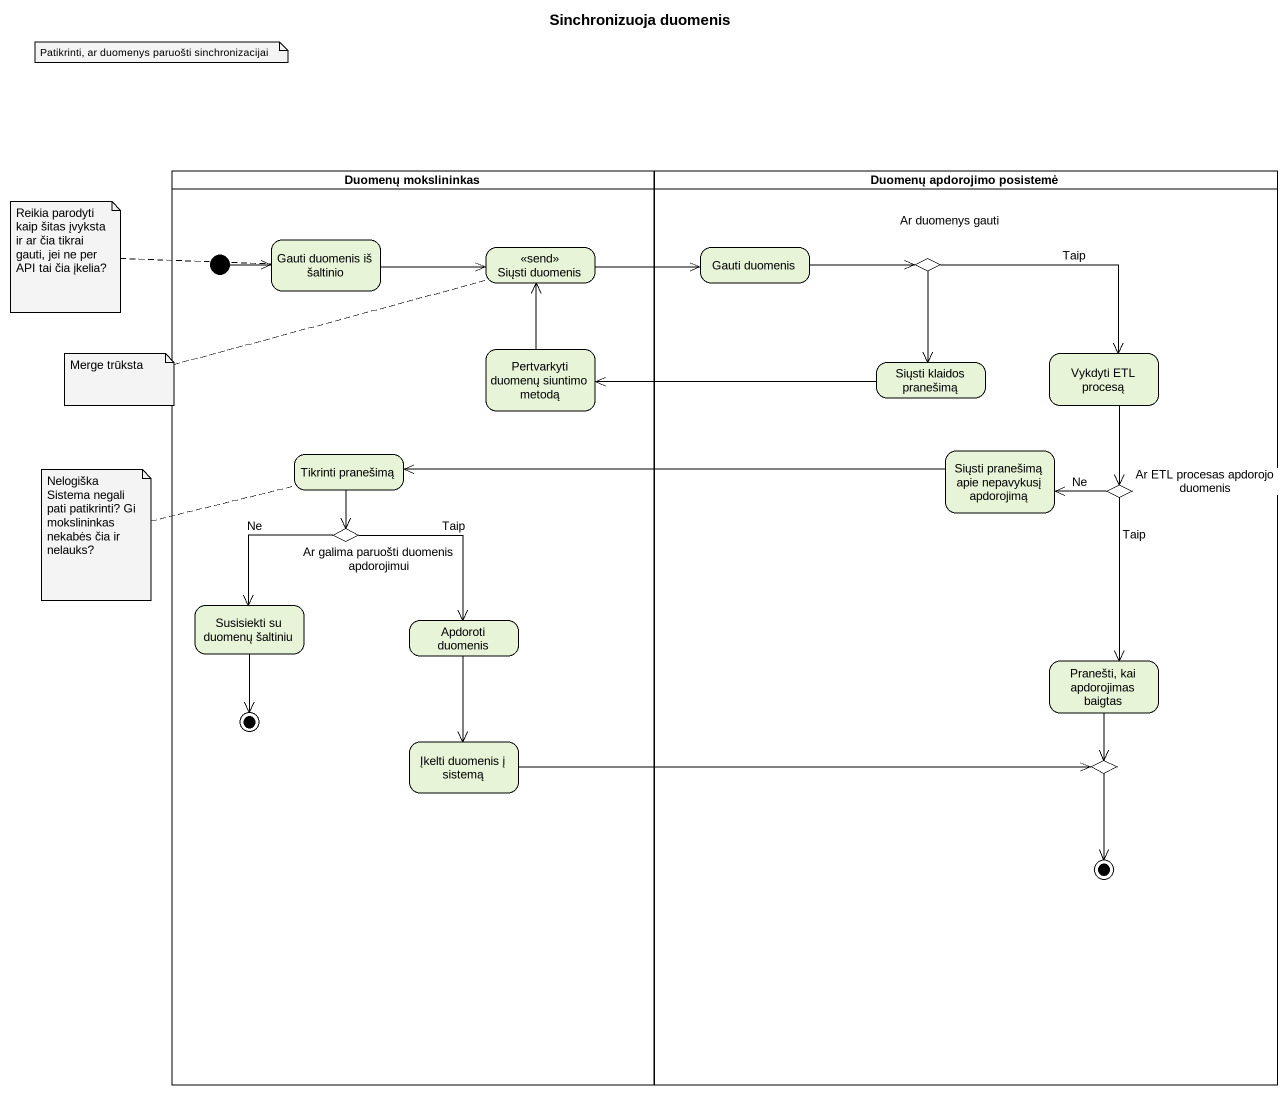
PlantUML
@startuml
title Sinchronizuoja duomenis
hide empty description
state "Duomenų mokslininkas" as Duomenų_mokslininkas <<partition>> {
  state "Gauti duomenis iš šaltinio" as Gauti_duomenis_iš_šaltinio
  state "Siųsti duomenis" as Siųsti_duomenis <<send>>
  state "Pertvarkyti duomenų siuntimo metodą" as Pertvarkyti_duomenų
  state "Tikrinti pranešimą" as Tikrinti_pranešimą
  state "Ar galima paruošti duomenis apdorojimui" as Ar_galima_paruošti_duomenis <<choice>>
  state "Susisiekti su duomenų šaltiniu" as Susisiekti_su_duomenų
  state "Apdoroti duomenis" as Apdoroti_duomenis
  state "Įkelti duomenis į sistemą" as Įkelti_duomenis_į_sistemą
  [*] -right-> Gauti_duomenis_iš_šaltinio
  Susisiekti_su_duomenų --> [*]
}
state "Duomenų apdorojimo posistemė" as Duomenų_apdorojimo_posistemė <<partition>> {
  state "Gauti duomenis" as Gauti_duomenis
  state "Ar duomenys gauti" as Ar_duomenys_gauti <<choice>>
  state "Vykdyti ETL procesą" as Vykdyti_ETL_procesą
  state "Siųsti klaidos pranešimą" as Siųsti_klaidos_pranešimą
  state "Siųsti pranešimą apie nepavykusį apdorojimą" as Siųsti_pranešimą_apie
  state "Ar ETL procesas apdorojo duomenis" as Ar_ETL_procesas_apdorojo <<choice>>
  state "Pranešti, kai apdorojimas baigtas" as Pranešti_kai_apdorojimas
  state choice1 <<choice>>
  choice1 --> [*]
}
Gauti_duomenis_iš_šaltinio -right-> Siųsti_duomenis
Siųsti_duomenis -right-> Gauti_duomenis
Gauti_duomenis -right-> Ar_duomenys_gauti
Ar_duomenys_gauti --> Vykdyti_ETL_procesą : Taip
Ar_duomenys_gauti --> Siųsti_klaidos_pranešimą
Pertvarkyti_duomenų -up-> Siųsti_duomenis
Vykdyti_ETL_procesą --> Ar_ETL_procesas_apdorojo
Siųsti_klaidos_pranešimą -left-> Pertvarkyti_duomenų
Tikrinti_pranešimą --> Ar_galima_paruošti_duomenis
Siųsti_pranešimą_apie -left-> Tikrinti_pranešimą
Ar_ETL_procesas_apdorojo -left-> Siųsti_pranešimą_apie : Ne
Ar_ETL_procesas_apdorojo --> Pranešti_kai_apdorojimas : Taip
Ar_galima_paruošti_duomenis --> Susisiekti_su_duomenų : Ne
Ar_galima_paruošti_duomenis --> Apdoroti_duomenis : Taip
Apdoroti_duomenis --> Įkelti_duomenis_į_sistemą
Pranešti_kai_apdorojimas --> choice1
Įkelti_duomenis_į_sistemą -right-> choice1
note as N1
  Patikrinti, ar duomenys paruošti sinchronizacijai
end note
note left of Gauti_duomenis_iš_šaltinio : Reikia parodyti kaip šitas įvyksta ir ar čia tikrai gauti, jei ne per API tai čia įkelia?
note left of Siųsti_duomenis : Merge trūksta
note left of Tikrinti_pranešimą : Nelogiška Sistema negali pati patikrinti? Gi mokslininkas nekabės čia ir nelauks?
@enduml
